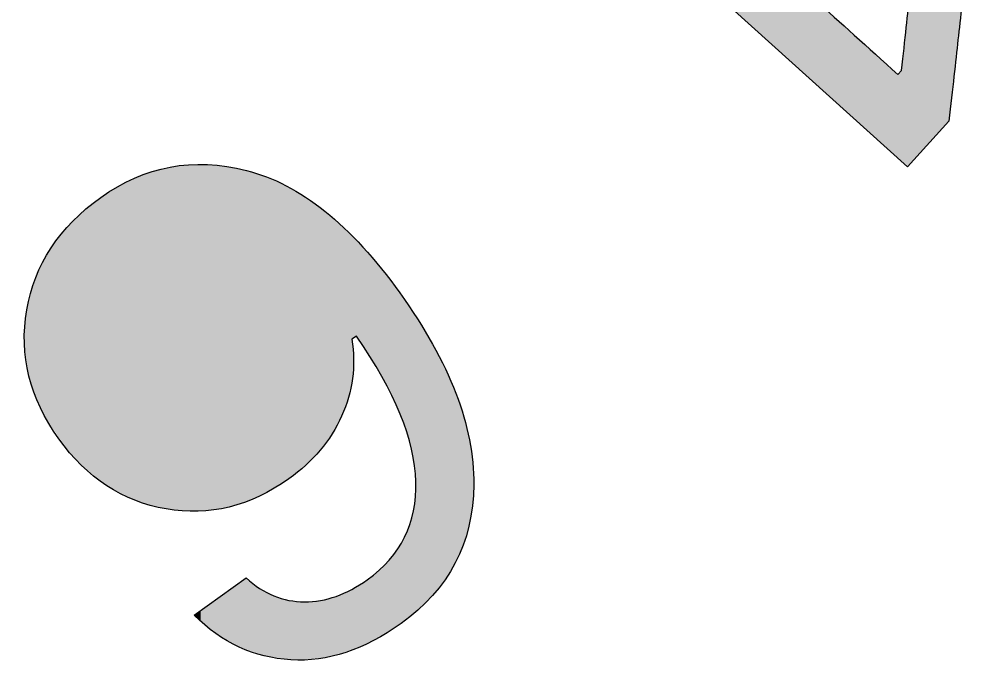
# Model space of a CAD drawing. Extents: x 1 to 47.3, y -47.1 to -0.8.
# Drawn here: x 34.9 to 41.24, y -43.17 to -38.87 of the extents above; entities that cross this region are included whole.
import ezdxf

# ---------------------------------------------------------------- set-up
doc = ezdxf.new("R2010")
doc.units = 0
doc.layers.add('LAYER_1', color=7, linetype='CONTINUOUS')

# ---------------------------------------------------------------- blocks, each defined once
blk = doc.blocks.new('*U13')
at = {"layer": 'LAYER_1', "color": 7}
for points in [[(35.8537, -42.1345), (35.8334, -39.8755), (35.8537, -39.8691)], [(35.9548, -42.1514), (35.8537, -39.8691), (35.9548, -39.8512)], [(35.8537, -42.1345), (35.8537, -39.8691), (35.9548, -42.1514)], [(35.9911, -42.1534), (35.9548, -39.8512), (35.9911, -39.8448)], [(35.9548, -42.1514), (35.9548, -39.8512), (35.9911, -42.1534)], [(36.0751, -42.1579), (35.9911, -39.8448), (36.0751, -39.8409)], [(35.9911, -42.1534), (35.9911, -39.8448), (36.0751, -42.1579)], [(36.0792, -42.1577), (36.0751, -39.8409), (36.0792, -39.8408)], [(36.0751, -42.1579), (36.0751, -39.8409), (36.0792, -42.1577)], [(36.0797, -42.1576), (36.0792, -39.8408), (36.0797, -39.8407)], [(36.0792, -42.1577), (36.0792, -39.8408), (36.0797, -42.1576)], [(36.1124, -42.1556), (36.0797, -39.8407), (36.1124, -39.8392)], [(36.0797, -42.1576), (36.0797, -39.8407), (36.1124, -42.1556)], [(36.1194, -42.1551), (36.1124, -39.8392), (36.1194, -39.8389)], [(36.1124, -42.1556), (36.1124, -39.8392), (36.1194, -42.1551)], [(36.1323, -42.1543), (36.1194, -39.8389), (36.1323, -39.8383)], [(36.1194, -42.1551), (36.1194, -39.8389), (36.1323, -42.1543)], [(36.1323, -42.1543), (36.1323, -39.8383), (36.1701, -42.152)], [(36.1701, -42.152), (36.1323, -39.8383), (36.1701, -39.8413)], [(36.1701, -42.152), (36.1701, -39.8413), (36.1934, -42.1505)], [(36.1934, -42.1505), (36.1701, -39.8413), (36.1934, -39.8432)], [(36.1934, -42.1505), (36.1934, -39.8432), (36.2015, -42.149)], [(36.2015, -42.149), (36.1934, -39.8432), (36.2015, -39.8438)], [(36.2015, -42.149), (36.2015, -39.8438), (36.2771, -42.1351)], [(36.2771, -42.1351), (36.2015, -39.8438), (36.2771, -39.8498)], [(36.2771, -42.1351), (36.2771, -39.8498), (36.3099, -42.1291)], [(36.3099, -42.1291), (36.2771, -39.8498), (36.3099, -39.8562)], [(36.3099, -42.1291), (36.3099, -39.8562), (36.3125, -42.1283)], [(36.3125, -42.1283), (36.3099, -39.8562), (36.3125, -39.8567)], [(36.3125, -42.1283), (36.3125, -39.8567), (36.374, -42.1094)], [(36.374, -42.1094), (36.3125, -39.8567), (36.374, -39.8689)], [(36.374, -42.1094), (36.374, -39.8689), (36.3762, -42.1087)], [(36.3762, -42.1087), (36.374, -39.8689), (36.3762, -39.8693)], [(36.3762, -42.1087), (36.3762, -39.8693), (36.4137, -42.0971)], [(36.4137, -42.0971), (36.3762, -39.8693), (36.4137, -39.8767)], [(35.7168, -42.0978), (35.6061, -39.964), (35.7168, -39.9129)], [(35.72, -42.0988), (35.7168, -39.9129), (35.72, -39.9113)], [(35.7168, -42.0978), (35.7168, -39.9129), (35.72, -42.0988)], [(35.8334, -42.1311), (35.72, -39.9113), (35.8334, -39.8755)], [(35.72, -42.0988), (35.72, -39.9113), (35.8334, -42.1311)], [(35.8334, -42.1311), (35.8334, -39.8755), (35.8537, -42.1345)], [(36.4137, -42.0971), (36.4137, -39.8767), (36.4217, -42.0947)], [(36.4217, -42.0947), (36.4137, -39.8767), (36.4217, -39.8783)], [(36.4217, -42.0947), (36.4217, -39.8783), (36.4244, -42.0938)], [(36.4244, -42.0938), (36.4217, -39.8783), (36.4244, -39.8788)], [(36.4244, -42.0938), (36.4244, -39.8788), (36.4257, -42.0933)], [(36.4257, -42.0933), (36.4244, -39.8788), (36.4257, -39.879)], [(36.4257, -42.0933), (36.4257, -39.879), (36.4264, -42.093)], [(36.4264, -42.093), (36.4257, -39.879), (36.4264, -39.8793)], [(36.4264, -42.093), (36.4264, -39.8793), (36.4389, -42.0875)], [(36.4389, -42.0875), (36.4264, -39.8793), (36.4389, -39.8834)], [(36.4389, -42.0875), (36.4389, -39.8834), (36.49, -42.0652)], [(36.49, -42.0652), (36.4389, -39.8834), (36.49, -39.9001)], [(36.49, -42.0652), (36.49, -39.9001), (36.5371, -42.0446)], [(36.5371, -42.0446), (36.49, -39.9001), (36.5371, -39.9156)], [(36.5371, -42.0446), (36.5371, -39.9156), (36.5651, -42.0286)], [(36.5651, -42.0286), (36.5371, -39.9156), (36.5651, -39.9248)], [(36.5651, -42.0286), (36.5651, -39.9248), (36.5752, -42.0228)], [(36.5752, -42.0228), (36.5651, -39.9248), (36.5752, -39.9281)], [(36.5752, -42.0228), (36.5752, -39.9281), (36.5964, -42.0107)], [(36.5964, -42.0107), (36.5752, -39.9281), (36.5964, -39.9382)], [(35.5901, -42.0431), (35.5015, -40.0261), (35.5901, -39.9714)], [(35.6061, -42.0521), (35.5901, -39.9714), (35.6061, -39.964)], [(35.5901, -42.0431), (35.5901, -39.9714), (35.6061, -42.0521)], [(35.6061, -42.0521), (35.6061, -39.964), (35.7168, -42.0978)], [(36.5964, -42.0107), (36.5964, -39.9382), (36.6478, -41.9814)], [(36.6478, -41.9814), (36.5964, -39.9382), (36.6478, -39.9628)], [(36.6478, -41.9814), (36.6478, -39.9628), (36.7025, -41.9446)], [(36.7025, -41.9446), (36.6478, -39.9628), (36.7025, -39.9889)], [(36.7025, -41.9446), (36.7025, -39.9889), (36.7085, -41.9402)], [(36.7085, -41.9402), (36.7025, -39.9889), (36.7085, -39.9918)], [(36.7085, -41.9402), (36.7085, -39.9918), (36.723, -41.9295)], [(36.723, -41.9295), (36.7085, -39.9918), (36.723, -39.9988)], [(36.723, -41.9295), (36.723, -39.9988), (36.7382, -41.9183)], [(36.7382, -41.9183), (36.723, -39.9988), (36.7382, -40.0084)], [(35.4638, -41.9666), (35.403, -40.0964), (35.4638, -40.0495)], [(35.5015, -41.9937), (35.4638, -40.0495), (35.5015, -40.0261)], [(35.4638, -41.9666), (35.4638, -40.0495), (35.5015, -41.9937)], [(35.5015, -41.9937), (35.5015, -40.0261), (35.5901, -42.0431)], [(36.7382, -41.9183), (36.7382, -40.0084), (36.7676, -41.8926)], [(36.7676, -41.8926), (36.7382, -40.0084), (36.7676, -40.0269)], [(36.7676, -41.8926), (36.7676, -40.0269), (36.8262, -41.8413)], [(36.8262, -41.8413), (36.7676, -40.0269), (36.8262, -40.064)], [(36.8262, -41.8413), (36.8262, -40.064), (36.8593, -41.8124)], [(36.8593, -41.8124), (36.8262, -40.064), (36.8593, -40.0849)], [(35.403, -41.9228), (35.3512, -40.1363), (35.403, -40.0964)], [(35.403, -41.9228), (35.403, -40.0964), (35.4638, -41.9666)], [(36.8593, -41.8124), (36.8593, -40.0849), (36.869, -41.801)], [(36.869, -41.801), (36.8593, -40.0849), (36.869, -40.0911)], [(36.869, -41.801), (36.869, -40.0911), (36.9456, -41.7115)], [(36.9456, -41.7115), (36.869, -40.0911), (36.9456, -40.1515)], [(35.3105, -41.8393), (35.2527, -40.2288), (35.3105, -40.1746)], [(35.3512, -41.8761), (35.3105, -40.1746), (35.3512, -40.1363)], [(35.3105, -41.8393), (35.3105, -40.1746), (35.3512, -41.8761)], [(35.3512, -41.8761), (35.3512, -40.1363), (35.403, -41.9228)], [(36.9456, -41.7115), (36.9456, -40.1515), (36.9596, -41.6952)], [(36.9596, -41.6952), (36.9456, -40.1515), (36.9596, -40.1626)], [(36.9596, -41.6952), (36.9596, -40.1626), (36.9747, -41.6707)], [(36.9747, -41.6707), (36.9596, -40.1626), (36.9747, -40.1745)], [(36.9747, -41.6707), (36.9747, -40.1745), (37.0133, -41.6082)], [(37.0133, -41.6082), (36.9747, -40.1745), (37.0133, -40.205)], [(35.2527, -41.7752), (35.2239, -40.2621), (35.2527, -40.2288)], [(35.2527, -41.7752), (35.2527, -40.2288), (35.3105, -41.8393)], [(37.0133, -41.6082), (37.0133, -40.205), (37.0391, -41.5665)], [(37.0391, -41.5665), (37.0133, -40.205), (37.0391, -40.2296)], [(37.0391, -41.5665), (37.0391, -40.2296), (37.0638, -41.5076)], [(37.0638, -41.5076), (37.0391, -40.2296), (37.0638, -40.2531)], [(37.0638, -41.5076), (37.0638, -40.2531), (37.0972, -41.4281)], [(37.0972, -41.4281), (37.0638, -40.2531), (37.0972, -40.2849)], [(35.2239, -41.7433), (35.1675, -40.3275), (35.2239, -40.2621)], [(35.2239, -41.7433), (35.2239, -40.2621), (35.2527, -41.7752)], [(37.0972, -41.4281), (37.0972, -40.2849), (37.1299, -41.2917)], [(37.1299, -41.2917), (37.0972, -40.2849), (37.1299, -40.3161)], [(37.1299, -41.0073), (37.1299, -40.3161), (37.1302, -41.0071)], [(37.1302, -41.0071), (37.1299, -40.3161), (37.1302, -40.3163)], [(37.1302, -41.0071), (37.1302, -40.3163), (37.1314, -41.0062)], [(37.1314, -41.0062), (37.1302, -40.3163), (37.1314, -40.3174)], [(37.1314, -41.0062), (37.1314, -40.3174), (37.1329, -41.0051)], [(37.1329, -41.0051), (37.1314, -40.3174), (37.1329, -40.3189)], [(35.1675, -41.659), (35.0958, -40.4323), (35.1675, -40.3275)], [(35.1675, -41.659), (35.1675, -40.3275), (35.2239, -41.7433)], [(37.1329, -41.0051), (37.1329, -40.3189), (37.1368, -41.0023)], [(37.1368, -41.0023), (37.1329, -40.3189), (37.1368, -40.3226)], [(37.1368, -41.0023), (37.1368, -40.3226), (37.1372, -41.002)], [(37.1372, -41.002), (37.1368, -40.3226), (37.1372, -40.323)], [(37.1372, -41.002), (37.1372, -40.323), (37.1413, -40.999)], [(37.1413, -40.999), (37.1372, -40.323), (37.1413, -40.3268)], [(37.1413, -40.999), (37.1413, -40.3268), (37.1557, -40.9886)], [(37.1557, -40.9886), (37.1413, -40.3268), (37.1557, -40.3406)], [(37.1557, -40.9886), (37.1557, -40.3406), (37.1585, -40.9865)], [(37.1585, -40.9865), (37.1557, -40.3406), (37.1585, -40.3437)], [(37.1585, -40.9865), (37.1585, -40.3437), (37.1596, -40.9858)], [(37.1596, -40.9858), (37.1585, -40.3437), (37.1596, -40.3449)], [(37.1596, -40.9858), (37.1596, -40.3449), (37.1598, -40.9856)], [(37.1598, -40.9856), (37.1596, -40.3449), (37.1598, -40.3451)], [(37.1598, -40.9856), (37.1598, -40.3451), (37.1598, -40.9856)], [(37.1598, -40.9856), (37.1598, -40.3451), (37.1598, -40.3452)], [(37.1598, -40.9856), (37.1598, -40.3452), (37.1718, -41.003)], [(37.1718, -41.003), (37.1598, -40.3452), (37.1718, -40.3586)], [(37.1718, -41.003), (37.1718, -40.3586), (37.1809, -41.017)], [(37.1809, -41.017), (37.1718, -40.3586), (37.1809, -40.3687)], [(37.1809, -41.017), (37.1809, -40.3687), (37.182, -41.0187)], [(37.182, -41.0187), (37.1809, -40.3687), (37.182, -40.37)], [(37.182, -41.0187), (37.182, -40.37), (37.243, -41.1127)], [(37.243, -41.1127), (37.182, -40.37), (37.243, -40.4381)], [(35.0958, -41.5518), (35.0731, -40.4754), (35.0958, -40.4323)], [(35.0958, -41.5518), (35.0958, -40.4323), (35.1675, -41.659)], [(37.243, -41.1127), (37.243, -40.4381), (37.2715, -41.1565)], [(37.2715, -41.1565), (37.243, -40.4381), (37.2715, -40.47)], [(35.0731, -41.5179), (35.0374, -40.5432), (35.0731, -40.4754)], [(35.0731, -41.5179), (35.0731, -40.4754), (35.0958, -41.5518)], [(37.2715, -41.1565), (37.2715, -40.47), (37.2964, -41.2)], [(37.2964, -41.2), (37.2715, -40.47), (37.2964, -40.4978)], [(37.2964, -41.2), (37.2964, -40.4978), (37.3294, -41.2576)], [(37.3294, -41.2576), (37.2964, -40.4978), (37.3294, -40.5404)], [(35.0374, -41.4418), (35.0178, -40.5942), (35.0374, -40.5432)], [(35.0374, -41.4418), (35.0374, -40.5432), (35.0731, -41.5179)], [(37.3294, -41.2576), (37.3294, -40.5404), (37.3563, -41.3044)], [(37.3563, -41.3044), (37.3294, -40.5404), (37.3563, -40.575)], [(35.0178, -41.4), (34.9925, -40.6602), (35.0178, -40.5942)], [(35.0178, -41.4), (35.0178, -40.5942), (35.0374, -41.4418)], [(37.3563, -41.3044), (37.3563, -40.575), (37.3896, -41.3721)], [(37.3896, -41.3721), (37.3563, -40.575), (37.3896, -40.6179)], [(37.3896, -41.3721), (37.3896, -40.6179), (37.4021, -41.3975)], [(37.4021, -41.3975), (37.3896, -40.6179), (37.4021, -40.634)], [(37.4021, -41.3975), (37.4021, -40.634), (37.4263, -41.4466)], [(37.4263, -41.4466), (37.4021, -40.634), (37.4263, -40.6651)], [(34.9925, -41.3253), (34.9772, -40.7199), (34.9925, -40.6602)], [(34.9925, -41.3253), (34.9925, -40.6602), (35.0178, -41.4)], [(37.4263, -41.4466), (37.4263, -40.6651), (37.4353, -41.4689)], [(37.4353, -41.4689), (37.4263, -40.6651), (37.4353, -40.6767)], [(37.4353, -41.4689), (37.4353, -40.6767), (37.4415, -41.4844)], [(37.4415, -41.4844), (37.4353, -40.6767), (37.4415, -40.6859)], [(37.4415, -41.4844), (37.4415, -40.6859), (37.4609, -41.5323)], [(37.4609, -41.5323), (37.4415, -40.6859), (37.4609, -40.7143)], [(34.9772, -41.2803), (34.9609, -40.7834), (34.9772, -40.7199)], [(34.9772, -41.2803), (34.9772, -40.7199), (34.9925, -41.3253)], [(37.4609, -41.5323), (37.4609, -40.7143), (37.4814, -41.5831)], [(37.4814, -41.5831), (37.4609, -40.7143), (37.4814, -40.7443)], [(37.4814, -41.5831), (37.4814, -40.7443), (37.5029, -41.6526)], [(37.5029, -41.6526), (37.4814, -40.7443), (37.5029, -40.7756)], [(34.9609, -41.2041), (34.9512, -40.8524), (34.9609, -40.7834)], [(34.9609, -41.2041), (34.9609, -40.7834), (34.9772, -41.2803)], [(37.5029, -41.6526), (37.5029, -40.7756), (37.5059, -41.6625)], [(37.5059, -41.6625), (37.5029, -40.7756), (37.5059, -40.7801)], [(37.5059, -41.6625), (37.5059, -40.7801), (37.5218, -41.714)], [(37.5218, -41.714), (37.5059, -40.7801), (37.5218, -40.8033)], [(37.5218, -41.714), (37.5218, -40.8033), (37.5371, -41.7891)], [(37.5371, -41.7891), (37.5218, -40.8033), (37.5371, -40.8258)], [(34.9512, -41.1587), (34.943, -40.9102), (34.9512, -40.8524)], [(34.9512, -41.1587), (34.9512, -40.8524), (34.9609, -41.2041)], [(37.5371, -41.7891), (37.5371, -40.8258), (37.5473, -41.8391)], [(37.5473, -41.8391), (37.5371, -40.8258), (37.5473, -40.8407)], [(37.5473, -41.8391), (37.5473, -40.8407), (37.5545, -41.9189)], [(37.5545, -41.9189), (37.5473, -40.8407), (37.5545, -40.8512)], [(37.5545, -41.9189), (37.5545, -40.8512), (37.5581, -41.9585)], [(37.5581, -41.9585), (37.5545, -40.8512), (37.5581, -40.8564)], [(37.5581, -42.8261), (37.5581, -40.8564), (37.5678, -42.8176)], [(37.5678, -42.8176), (37.5581, -40.8564), (37.5678, -40.8706)], [(37.5678, -42.8176), (37.5678, -40.8706), (37.6224, -42.7698)], [(37.6224, -42.7698), (37.5678, -40.8706), (37.6224, -40.9625)], [(34.943, -41.0706), (34.9398, -41.0354), (34.943, -40.9102)], [(34.943, -41.0706), (34.943, -40.9102), (34.9512, -41.1587)], [(37.1299, -41.2917), (37.1299, -41.0073), (37.1302, -41.2907)], [(37.1302, -41.2907), (37.1299, -41.0073), (37.1302, -41.0094)], [(37.1302, -41.2907), (37.1302, -41.0094), (37.1314, -41.2859)], [(37.1314, -41.2859), (37.1302, -41.0094), (37.1314, -41.0175)], [(37.6224, -42.7698), (37.6224, -40.9625), (37.6807, -42.7037)], [(37.6807, -42.7037), (37.6224, -40.9625), (37.6807, -41.0605)], [(37.1314, -41.2859), (37.1314, -41.0175), (37.1329, -41.2632)], [(37.1329, -41.2632), (37.1314, -41.0175), (37.1329, -41.0282)], [(37.1329, -41.2632), (37.1329, -41.0282), (37.1368, -41.2057)], [(37.1368, -41.2057), (37.1329, -41.0282), (37.1368, -41.0623)], [(37.1368, -41.2057), (37.1368, -41.0623), (37.1372, -41.2)], [(37.1372, -41.2), (37.1368, -41.0623), (37.1372, -41.0657)], [(37.1372, -41.2), (37.1372, -41.0657), (37.1413, -41.14)], [(37.6807, -42.7037), (37.6807, -41.0605), (37.7231, -42.6556)], [(37.7231, -42.6556), (37.6807, -41.0605), (37.7231, -41.1452)], [(37.7231, -42.6556), (37.7231, -41.1452), (37.7736, -42.5794)], [(37.7736, -42.5794), (37.7231, -41.1452), (37.7736, -41.246)], [(37.7736, -42.5794), (37.7736, -41.246), (37.805, -42.5319)], [(37.805, -42.5319), (37.7736, -41.246), (37.805, -41.324)], [(37.805, -42.5319), (37.805, -41.324), (37.8465, -42.4445)], [(37.8465, -42.4445), (37.805, -41.324), (37.8465, -41.4269)], [(37.8465, -42.4445), (37.8465, -41.4269), (37.8681, -42.3988)], [(37.8681, -42.3988), (37.8465, -41.4269), (37.8681, -41.4992)], [(37.8681, -42.3988), (37.8681, -41.4992), (37.8993, -42.2985)], [(37.8993, -42.2985), (37.8681, -41.4992), (37.8993, -41.6033)], [(37.8993, -42.2985), (37.8993, -41.6033), (37.9125, -42.2562)], [(37.9125, -42.2562), (37.8993, -41.6033), (37.9125, -41.6723)], [(37.9125, -42.2562), (37.9125, -41.6723), (37.9321, -42.1394)], [(37.9321, -42.1394), (37.9125, -41.6723), (37.9321, -41.7752)], [(37.9321, -42.1394), (37.9321, -41.7752), (37.9381, -42.104)], [(37.9381, -42.104), (37.9321, -41.7752), (37.9381, -41.8532)], [(37.9381, -42.104), (37.9381, -41.8532), (37.9449, -41.9426)], [(37.5581, -42.8261), (37.5545, -42.0718), (37.5581, -41.9585)], [(37.5545, -42.8292), (37.5473, -42.1157), (37.5545, -42.0718)], [(37.5545, -42.8292), (37.5545, -42.0718), (37.5581, -42.8261)], [(37.5473, -42.8355), (37.5371, -42.1782), (37.5473, -42.1157)], [(37.5473, -42.8355), (37.5473, -42.1157), (37.5545, -42.8292)], [(37.5371, -42.8445), (37.5218, -42.2272), (37.5371, -42.1782)], [(37.5371, -42.8445), (37.5371, -42.1782), (37.5473, -42.8355)], [(37.5059, -42.8718), (37.5029, -42.2841), (37.5059, -42.2778)], [(37.5218, -42.8579), (37.5059, -42.2778), (37.5218, -42.2272)], [(37.5059, -42.8718), (37.5059, -42.2778), (37.5218, -42.8579)], [(37.5218, -42.8579), (37.5218, -42.2272), (37.5371, -42.8445)], [(37.4814, -42.8902), (37.4609, -42.3705), (37.4814, -42.3283)], [(37.5029, -42.8745), (37.4814, -42.3283), (37.5029, -42.2841)], [(37.4814, -42.8902), (37.4814, -42.3283), (37.5029, -42.8745)], [(37.5029, -42.8745), (37.5029, -42.2841), (37.5059, -42.8718)], [(37.4353, -42.9238), (37.4263, -42.4211), (37.4353, -42.408)], [(37.4415, -42.9196), (37.4353, -42.408), (37.4415, -42.3988)], [(37.4353, -42.9238), (37.4353, -42.408), (37.4415, -42.9196)], [(37.4609, -42.9053), (37.4415, -42.3988), (37.4609, -42.3705)], [(37.4415, -42.9196), (37.4415, -42.3988), (37.4609, -42.9053)], [(37.4609, -42.9053), (37.4609, -42.3705), (37.4814, -42.8902)], [(37.3896, -42.9545), (37.3563, -42.5063), (37.3896, -42.47)], [(37.4021, -42.9461), (37.3896, -42.47), (37.4021, -42.4564)], [(37.3896, -42.9545), (37.3896, -42.47), (37.4021, -42.9461)], [(37.4263, -42.9298), (37.4021, -42.4564), (37.4263, -42.4211)], [(37.4021, -42.9461), (37.4021, -42.4564), (37.4263, -42.9298)], [(37.4263, -42.9298), (37.4263, -42.4211), (37.4353, -42.9238)], [(37.3294, -42.9867), (37.2964, -42.5632), (37.3294, -42.5356)], [(37.3563, -42.9724), (37.3294, -42.5356), (37.3563, -42.5063)], [(37.3294, -42.9867), (37.3294, -42.5356), (37.3563, -42.9724)], [(37.3563, -42.9724), (37.3563, -42.5063), (37.3896, -42.9545)], [(37.2715, -43.0179), (37.243, -42.6079), (37.2715, -42.584)], [(37.2964, -43.0045), (37.2715, -42.584), (37.2964, -42.5632)], [(37.2715, -43.0179), (37.2715, -42.584), (37.2964, -43.0045)], [(37.2964, -43.0045), (37.2964, -42.5632), (37.3294, -42.9867)], [(36.374, -43.0639), (36.3125, -42.6816), (36.374, -42.6374)], [(36.3762, -43.0653), (36.374, -42.6374), (36.3762, -42.6358)], [(36.374, -43.0639), (36.374, -42.6374), (36.3762, -43.0653)], [(36.4137, -43.0779), (36.3762, -42.6358), (36.4137, -42.6089)], [(36.3762, -43.0653), (36.3762, -42.6358), (36.4137, -43.0779)], [(36.4217, -43.0806), (36.4137, -42.6089), (36.4217, -42.6031)], [(36.4137, -43.0779), (36.4137, -42.6089), (36.4217, -43.0806)], [(36.4217, -43.0806), (36.4217, -42.6031), (36.4244, -43.0816)], [(36.4244, -43.0816), (36.4217, -42.6031), (36.4244, -42.6051)], [(36.4244, -43.0816), (36.4244, -42.6051), (36.4257, -43.082)], [(36.4257, -43.082), (36.4244, -42.6051), (36.4257, -42.606)], [(36.4257, -43.082), (36.4257, -42.606), (36.4264, -43.0822)], [(36.4264, -43.0822), (36.4257, -42.606), (36.4264, -42.6065)], [(36.4264, -43.0822), (36.4264, -42.6065), (36.4389, -43.0865)], [(36.4389, -43.0865), (36.4264, -42.6065), (36.4389, -42.6174)], [(36.4389, -43.0865), (36.4389, -42.6174), (36.49, -43.1037)], [(36.49, -43.1037), (36.4389, -42.6174), (36.49, -42.6571)], [(36.49, -43.1037), (36.49, -42.6571), (36.5371, -43.1197)], [(36.5371, -43.1197), (36.49, -42.6571), (36.5371, -42.6839)], [(37.1557, -43.0742), (37.1413, -42.6708), (37.1557, -42.6632)], [(37.1585, -43.0733), (37.1557, -42.6632), (37.1585, -42.6618)], [(37.1557, -43.0742), (37.1557, -42.6632), (37.1585, -43.0733)], [(37.1596, -43.073), (37.1585, -42.6618), (37.1596, -42.6612)], [(37.1585, -43.0733), (37.1585, -42.6618), (37.1596, -43.073)], [(37.1598, -43.0729), (37.1596, -42.6612), (37.1598, -42.6611)], [(37.1596, -43.073), (37.1596, -42.6612), (37.1598, -43.0729)], [(37.1718, -43.0691), (37.1598, -42.6611), (37.1718, -42.6548)], [(37.1598, -43.0729), (37.1598, -42.6611), (37.1598, -43.0729)], [(37.1598, -43.0729), (37.1598, -42.6611), (37.1598, -42.6611)], [(37.1598, -43.0729), (37.1598, -42.6611), (37.1718, -43.0691)], [(37.1809, -43.0662), (37.1718, -42.6548), (37.1809, -42.6501)], [(37.1718, -43.0691), (37.1718, -42.6548), (37.1809, -43.0662)], [(37.182, -43.0658), (37.1809, -42.6501), (37.182, -42.6493)], [(37.1809, -43.0662), (37.1809, -42.6501), (37.182, -43.0658)], [(37.243, -43.0331), (37.182, -42.6493), (37.243, -42.6079)], [(37.182, -43.0658), (37.182, -42.6493), (37.243, -43.0331)], [(37.243, -43.0331), (37.243, -42.6079), (37.2715, -43.0179)], [(36.2771, -43.0061), (36.2015, -42.7612), (36.2771, -42.7069)], [(36.3099, -43.0257), (36.2771, -42.7069), (36.3099, -42.6834)], [(36.2771, -43.0061), (36.2771, -42.7069), (36.3099, -43.0257)], [(36.3125, -43.0272), (36.3099, -42.6834), (36.3125, -42.6816)], [(36.3099, -43.0257), (36.3099, -42.6834), (36.3125, -43.0272)], [(36.3125, -43.0272), (36.3125, -42.6816), (36.374, -43.0639)], [(36.5371, -43.1197), (36.5371, -42.6839), (36.5651, -43.1291)], [(36.5651, -43.1291), (36.5371, -42.6839), (36.5651, -42.6998)], [(36.5651, -43.1291), (36.5651, -42.6998), (36.5752, -43.1303)], [(36.5752, -43.1303), (36.5651, -42.6998), (36.5752, -42.7056)], [(36.5752, -43.1303), (36.5752, -42.7056), (36.5964, -43.1327)], [(36.5964, -43.1327), (36.5752, -42.7056), (36.5964, -42.7176)], [(36.5964, -43.1327), (36.5964, -42.7176), (36.6478, -43.1387)], [(36.6478, -43.1387), (36.5964, -42.7176), (36.6478, -42.7338)], [(37.0391, -43.1113), (37.0133, -42.7272), (37.0391, -42.719)], [(37.0638, -43.1035), (37.0391, -42.719), (37.0638, -42.7112)], [(37.0391, -43.1113), (37.0391, -42.719), (37.0638, -43.1035)], [(37.0972, -43.0928), (37.0638, -42.7112), (37.0972, -42.6937)], [(37.0638, -43.1035), (37.0638, -42.7112), (37.0972, -43.0928)], [(37.1299, -43.0824), (37.0972, -42.6937), (37.1299, -42.6767)], [(37.0972, -43.0928), (37.0972, -42.6937), (37.1299, -43.0824)], [(37.1302, -43.0823), (37.1299, -42.6767), (37.1302, -42.6765)], [(37.1299, -43.0824), (37.1299, -42.6767), (37.1302, -43.0823)], [(37.1314, -43.082), (37.1302, -42.6765), (37.1314, -42.6759)], [(37.1302, -43.0823), (37.1302, -42.6765), (37.1314, -43.082)], [(37.1329, -43.0815), (37.1314, -42.6759), (37.1329, -42.6751)], [(37.1314, -43.082), (37.1314, -42.6759), (37.1329, -43.0815)], [(37.1368, -43.0802), (37.1329, -42.6751), (37.1368, -42.6731)], [(37.1329, -43.0815), (37.1329, -42.6751), (37.1368, -43.0802)], [(37.1372, -43.0801), (37.1368, -42.6731), (37.1372, -42.6729)], [(37.1368, -43.0802), (37.1368, -42.6731), (37.1372, -43.0801)], [(37.1413, -43.0788), (37.1372, -42.6729), (37.1413, -42.6708)], [(37.1372, -43.0801), (37.1372, -42.6729), (37.1413, -43.0788)], [(37.1413, -43.0788), (37.1413, -42.6708), (37.1557, -43.0742)], [(36.1701, -42.9352), (36.1323, -42.8109), (36.1701, -42.7838)], [(36.1934, -42.9544), (36.1701, -42.7838), (36.1934, -42.767)], [(36.1701, -42.9352), (36.1701, -42.7838), (36.1934, -42.9544)], [(36.2015, -42.961), (36.1934, -42.767), (36.2015, -42.7612)], [(36.1934, -42.9544), (36.1934, -42.767), (36.2015, -42.961)], [(36.2015, -42.961), (36.2015, -42.7612), (36.2771, -43.0061)], [(36.6478, -43.1387), (36.6478, -42.7338), (36.7025, -43.145)], [(36.7025, -43.145), (36.6478, -42.7338), (36.7025, -42.751)], [(36.7025, -43.145), (36.7025, -42.751), (36.7085, -43.1456)], [(36.7085, -43.1456), (36.7025, -42.751), (36.7085, -42.7529)], [(36.7085, -43.1456), (36.7085, -42.7529), (36.723, -43.1473)], [(36.723, -43.1473), (36.7085, -42.7529), (36.723, -42.7541)], [(36.723, -43.1473), (36.723, -42.7541), (36.7382, -43.1491)], [(36.7382, -43.1491), (36.723, -42.7541), (36.7382, -42.7554)], [(36.7382, -43.1491), (36.7382, -42.7554), (36.7676, -43.1524)], [(36.7676, -43.1524), (36.7382, -42.7554), (36.7676, -42.7579)], [(36.7676, -43.1524), (36.7676, -42.7579), (36.8262, -43.1466)], [(36.8262, -43.1466), (36.7676, -42.7579), (36.8262, -42.7628)], [(36.8593, -43.1433), (36.8262, -42.7628), (36.8593, -42.7589)], [(36.8262, -43.1466), (36.8262, -42.7628), (36.8593, -43.1433)], [(36.869, -43.1424), (36.8593, -42.7589), (36.869, -42.7578)], [(36.8593, -43.1433), (36.8593, -42.7589), (36.869, -43.1424)], [(36.9456, -43.1347), (36.869, -42.7578), (36.9456, -42.7487)], [(36.869, -43.1424), (36.869, -42.7578), (36.9456, -43.1347)], [(36.9596, -43.1333), (36.9456, -42.7487), (36.9596, -42.7443)], [(36.9456, -43.1347), (36.9456, -42.7487), (36.9596, -43.1333)], [(36.9747, -43.1318), (36.9596, -42.7443), (36.9747, -42.7395)], [(36.9596, -43.1333), (36.9596, -42.7443), (36.9747, -43.1318)], [(37.0133, -43.1196), (36.9747, -42.7395), (37.0133, -42.7272)], [(36.9747, -43.1318), (36.9747, -42.7395), (37.0133, -43.1196)], [(37.0133, -43.1196), (37.0133, -42.7272), (37.0391, -43.1113)], [(36.0797, -42.8561), (36.0792, -42.849), (36.0797, -42.8487)], [(36.1124, -42.8871), (36.0797, -42.8487), (36.1124, -42.8252)], [(36.0797, -42.8561), (36.0797, -42.8487), (36.1124, -42.8871)], [(36.1194, -42.8936), (36.1124, -42.8252), (36.1194, -42.8202)], [(36.1124, -42.8871), (36.1124, -42.8252), (36.1194, -42.8936)], [(36.1323, -42.9042), (36.1194, -42.8202), (36.1323, -42.8109)], [(36.1194, -42.8936), (36.1194, -42.8202), (36.1323, -42.9042)], [(36.1323, -42.9042), (36.1323, -42.8109), (36.1701, -42.9352)]]:
    blk.add_solid(points, dxfattribs=at)
blk = doc.blocks.new('*U14')
at = {"layer": 'LAYER_1', "color": 7}
for points in [[(38.6447, -37.8684), (38.6238, -37.3452), (38.6447, -37.3221)], [(38.6564, -37.879), (38.6447, -37.3221), (38.6564, -37.3189)], [(38.6447, -37.8684), (38.6447, -37.3221), (38.6564, -37.879)], [(38.6564, -37.879), (38.6564, -37.3189), (38.6564, -37.879)], [(38.6564, -37.879), (38.6564, -37.3189), (38.6564, -37.3189)], [(38.6564, -37.879), (38.6564, -37.3189), (38.7182, -37.9348)], [(38.7182, -37.9348), (38.6564, -37.3189), (38.7182, -37.3747)], [(38.5925, -37.8212), (38.5427, -37.4349), (38.5925, -37.3799)], [(38.6238, -37.8496), (38.5925, -37.3799), (38.6238, -37.3452)], [(38.5925, -37.8212), (38.5925, -37.3799), (38.6238, -37.8496)], [(38.6238, -37.8496), (38.6238, -37.3452), (38.6447, -37.8684)], [(38.7182, -37.9348), (38.7182, -37.3747), (38.7921, -38.0016)], [(38.7921, -38.0016), (38.7182, -37.3747), (38.7921, -37.4416)], [(38.5427, -37.7763), (38.5122, -37.4687), (38.5427, -37.4349)], [(38.5427, -37.7763), (38.5427, -37.4349), (38.5925, -37.8212)], [(38.7921, -38.0016), (38.7921, -37.4416), (38.8377, -38.0428)], [(38.8377, -38.0428), (38.7921, -37.4416), (38.8377, -37.4828)], [(38.5122, -37.7487), (38.4551, -37.5319), (38.5122, -37.4687)], [(38.5122, -37.7487), (38.5122, -37.4687), (38.5427, -37.7763)], [(38.8377, -38.0428), (38.8377, -37.4828), (38.9461, -38.1407)], [(38.9461, -38.1407), (38.8377, -37.4828), (38.9461, -37.5807)], [(38.4006, -37.6479), (38.3973, -37.5958), (38.4006, -37.5922)], [(38.432, -37.6763), (38.4006, -37.5922), (38.432, -37.5575)], [(38.4006, -37.6479), (38.4006, -37.5922), (38.432, -37.6763)], [(38.4551, -37.6971), (38.432, -37.5575), (38.4551, -37.5319)], [(38.432, -37.6763), (38.432, -37.5575), (38.4551, -37.6971)], [(38.4551, -37.6971), (38.4551, -37.5319), (38.5122, -37.7487)], [(38.9461, -38.1407), (38.9461, -37.5807), (39.0605, -38.2441)], [(39.0605, -38.2441), (38.9461, -37.5807), (39.0605, -37.6841)], [(38.3797, -37.6291), (38.3733, -37.6233), (38.3797, -37.6152)], [(38.3808, -37.6301), (38.3797, -37.6152), (38.3808, -37.614)], [(38.3797, -37.6291), (38.3797, -37.6152), (38.3808, -37.6301)], [(38.3973, -37.645), (38.3808, -37.614), (38.3973, -37.5958)], [(38.3808, -37.6301), (38.3808, -37.614), (38.3973, -37.645)], [(38.3973, -37.645), (38.3973, -37.5958), (38.4006, -37.6479)], [(39.0605, -38.2441), (39.0605, -37.6841), (39.1144, -38.2928)], [(39.1144, -38.2928), (39.0605, -37.6841), (39.1144, -37.7327)], [(39.1144, -38.2928), (39.1144, -37.7327), (39.2631, -38.4271)], [(39.2631, -38.4271), (39.1144, -37.7327), (39.2631, -37.8671)], [(39.2631, -38.4271), (39.2631, -37.8671), (39.2932, -38.4543)], [(39.2932, -38.4543), (39.2631, -37.8671), (39.2932, -37.8942)], [(39.2932, -38.4543), (39.2932, -37.8942), (39.4678, -38.612)], [(39.4678, -38.612), (39.2932, -37.8942), (39.4678, -38.0518)], [(39.4678, -38.612), (39.4678, -38.0518), (39.6665, -38.7916)], [(39.6665, -38.7916), (39.4678, -38.0518), (39.6665, -38.2313)], [(40.9115, -39.7813), (40.9049, -38.2841), (40.9115, -38.2234)], [(40.9143, -39.7782), (40.9115, -38.2234), (40.9143, -38.1988)], [(40.9115, -39.7813), (40.9115, -38.2234), (40.9143, -39.7782)], [(40.915, -39.7774), (40.9143, -38.1988), (40.915, -38.1922)], [(40.9143, -39.7782), (40.9143, -38.1988), (40.915, -39.7774)], [(40.9167, -39.7755), (40.915, -38.1922), (40.9167, -38.1764)], [(40.915, -39.7774), (40.915, -38.1922), (40.9167, -39.7755)], [(40.9176, -39.7745), (40.9167, -38.1764), (40.9176, -38.1705)], [(40.9167, -39.7755), (40.9167, -38.1764), (40.9176, -39.7745)], [(40.9176, -39.7745), (40.9176, -38.1705), (40.9298, -39.7611)], [(40.9298, -39.7611), (40.9176, -38.1705), (40.9298, -38.1814)], [(40.9298, -39.7611), (40.9298, -38.1814), (40.9573, -39.7306)], [(40.9573, -39.7306), (40.9298, -38.1814), (40.9573, -38.2063)], [(40.9573, -39.7306), (40.9573, -38.2063), (40.9958, -39.688)], [(40.9958, -39.688), (40.9573, -38.2063), (40.9958, -38.2411)], [(39.6665, -38.7916), (39.6665, -38.2313), (39.6822, -38.8058)], [(39.6822, -38.8058), (39.6665, -38.2313), (39.6822, -38.2455)], [(39.6822, -38.8058), (39.6822, -38.2455), (39.8992, -39.0018)], [(39.8992, -39.0018), (39.6822, -38.2455), (39.8992, -38.4416)], [(40.9049, -39.7886), (40.8809, -38.5049), (40.9049, -38.2841)], [(40.9049, -39.7886), (40.9049, -38.2841), (40.9115, -39.7813)], [(40.9958, -39.688), (40.9958, -38.2411), (41.0423, -39.6365)], [(41.0423, -39.6365), (40.9958, -38.2411), (41.0423, -38.2831)], [(41.0423, -39.6365), (41.0423, -38.2831), (41.0731, -39.6024)], [(41.0731, -39.6024), (41.0423, -38.2831), (41.0731, -38.3108)], [(41.0731, -39.6024), (41.0731, -38.3108), (41.1014, -39.5711)], [(41.1014, -39.5711), (41.0731, -38.3108), (41.1014, -38.3364)], [(41.1014, -39.5711), (41.1014, -38.3364), (41.1182, -39.5525)], [(41.1182, -39.5525), (41.1014, -38.3364), (41.1182, -38.3516)], [(41.1182, -39.5525), (41.1182, -38.3516), (41.1212, -39.5491)], [(41.1212, -39.5491), (41.1182, -38.3516), (41.1212, -38.3543)], [(41.1212, -39.5491), (41.1212, -38.3543), (41.1243, -39.5236)], [(41.1243, -39.5236), (41.1212, -38.3543), (41.1243, -38.357)], [(41.1243, -39.5236), (41.1243, -38.357), (41.1317, -39.4592)], [(41.1317, -39.4592), (41.1243, -38.357), (41.1317, -38.3637)], [(41.1317, -39.4592), (41.1317, -38.3637), (41.14, -39.3861)], [(41.14, -39.3861), (41.1317, -38.3637), (41.14, -38.3712)], [(41.14, -39.3861), (41.14, -38.3712), (41.1455, -39.3373)], [(41.1455, -39.3373), (41.14, -38.3712), (41.1455, -38.3762)], [(41.1455, -39.3373), (41.1455, -38.3762), (41.1697, -39.1211)], [(41.1697, -39.1211), (41.1455, -38.3762), (41.1697, -38.398)], [(41.1697, -39.1211), (41.1697, -38.398), (41.1832, -38.9974)], [(41.1832, -38.9974), (41.1697, -38.398), (41.1832, -38.4102)], [(41.1832, -38.9974), (41.1832, -38.4102), (41.1899, -38.9365)], [(41.1899, -38.9365), (41.1832, -38.4102), (41.1899, -38.4163)], [(39.8992, -39.0018), (39.8992, -38.4416), (40.0351, -39.1245)], [(40.0351, -39.1245), (39.8992, -38.4416), (40.0351, -38.5645)], [(41.1899, -38.9365), (41.1899, -38.4163), (41.213, -38.729)], [(41.213, -38.729), (41.1899, -38.4163), (41.213, -38.4371)], [(41.213, -38.729), (41.213, -38.4371), (41.2174, -38.69)], [(41.2174, -38.69), (41.213, -38.4371), (41.2174, -38.4411)], [(41.2174, -38.69), (41.2174, -38.4411), (41.2384, -38.5047)], [(41.2384, -38.5047), (41.2174, -38.4411), (41.2384, -38.46)], [(41.2384, -38.5047), (41.2384, -38.46), (41.2406, -38.4845)], [(41.2406, -38.4845), (41.2384, -38.46), (41.2406, -38.4621)], [(41.2406, -38.4845), (41.2406, -38.4621), (41.2425, -38.468)], [(41.2425, -38.468), (41.2406, -38.4621), (41.2425, -38.4638)], [(41.2425, -38.468), (41.2425, -38.4638), (41.2426, -38.4638)], [(40.8806, -39.8155), (40.8612, -38.6901), (40.8806, -38.5084)], [(40.8809, -39.8151), (40.8806, -38.5084), (40.8809, -38.5049)], [(40.8806, -39.8155), (40.8806, -38.5084), (40.8809, -39.8151)], [(40.8809, -39.8151), (40.8809, -38.5049), (40.9049, -39.7886)], [(40.0351, -39.1245), (40.0351, -38.5645), (40.1068, -39.1893)], [(40.1068, -39.1893), (40.0351, -38.5645), (40.1068, -38.6293)], [(40.1068, -39.1893), (40.1068, -38.6293), (40.2079, -39.2806)], [(40.2079, -39.2806), (40.1068, -38.6293), (40.2079, -38.7206)], [(40.2079, -39.2806), (40.2079, -38.7206), (40.3071, -39.3703)], [(40.3071, -39.3703), (40.2079, -38.7206), (40.3071, -38.8102)], [(40.8612, -39.8369), (40.8563, -38.7373), (40.8612, -38.6901)], [(40.8612, -39.8369), (40.8612, -38.6901), (40.8806, -39.8155)], [(40.8563, -39.8424), (40.8448, -38.8459), (40.8563, -38.7373)], [(40.8563, -39.8424), (40.8563, -38.7373), (40.8612, -39.8369)], [(40.3071, -39.3703), (40.3071, -38.8102), (40.3678, -39.4251)], [(40.3678, -39.4251), (40.3071, -38.8102), (40.3678, -38.8651)], [(40.8448, -39.8551), (40.8417, -38.8755), (40.8448, -38.8459)], [(40.8448, -39.8551), (40.8448, -38.8459), (40.8563, -39.8424)], [(40.3678, -39.4251), (40.3678, -38.8651), (40.511, -39.5545)], [(40.511, -39.5545), (40.3678, -38.8651), (40.511, -38.9945)], [(40.8389, -39.8507), (40.8245, -39.0337), (40.8389, -38.901)], [(40.8417, -39.8528), (40.8389, -38.901), (40.8417, -38.8755)], [(40.8389, -39.8507), (40.8389, -38.901), (40.8417, -39.8528)], [(40.8417, -39.8528), (40.8417, -38.8755), (40.8448, -39.8551)], [(40.511, -39.5545), (40.511, -38.9945), (40.5233, -39.5656)], [(40.5233, -39.5656), (40.511, -38.9945), (40.5233, -39.0055)], [(40.5233, -39.5656), (40.5233, -39.0055), (40.6336, -39.6653)], [(40.6336, -39.6653), (40.5233, -39.0055), (40.6336, -39.1053)], [(40.8245, -39.8376), (40.8176, -39.0965), (40.8245, -39.0337)], [(40.8245, -39.8376), (40.8245, -39.0337), (40.8389, -39.8507)], [(40.6336, -39.6653), (40.6336, -39.1053), (40.7317, -39.7539)], [(40.7317, -39.7539), (40.6336, -39.1053), (40.7317, -39.194)], [(40.8176, -39.8315), (40.8109, -39.1572), (40.8176, -39.0965)], [(40.8176, -39.8315), (40.8176, -39.0965), (40.8245, -39.8376)], [(40.8109, -39.8254), (40.8075, -39.1884), (40.8109, -39.1572)], [(40.8109, -39.8254), (40.8109, -39.1572), (40.8176, -39.8315)], [(40.7317, -39.7539), (40.7317, -39.194), (40.7611, -39.7804)], [(40.7611, -39.7804), (40.7317, -39.194), (40.7611, -39.2206)], [(40.7611, -39.7804), (40.7611, -39.2206), (40.7767, -39.7945)], [(40.7767, -39.7945), (40.7611, -39.2206), (40.7767, -39.2347)], [(40.7767, -39.7945), (40.7767, -39.2347), (40.7803, -39.7978)], [(40.7803, -39.7978), (40.7767, -39.2347), (40.7803, -39.2379)], [(40.7806, -39.798), (40.7803, -39.2379), (40.7806, -39.2375)], [(40.7803, -39.7978), (40.7803, -39.2379), (40.7806, -39.798)], [(40.7822, -39.7995), (40.7806, -39.2375), (40.7822, -39.2358)], [(40.7806, -39.798), (40.7806, -39.2375), (40.7822, -39.7995)], [(40.7881, -39.8048), (40.7822, -39.2358), (40.7881, -39.2292)], [(40.7822, -39.7995), (40.7822, -39.2358), (40.7881, -39.8048)], [(40.8015, -39.8169), (40.7881, -39.2292), (40.8015, -39.2144)], [(40.7881, -39.8048), (40.7881, -39.2292), (40.8015, -39.8169)], [(40.802, -39.8174), (40.8015, -39.2144), (40.802, -39.2137)], [(40.8015, -39.8169), (40.8015, -39.2144), (40.802, -39.8174)], [(40.8051, -39.8201), (40.802, -39.2137), (40.8051, -39.2104)], [(40.802, -39.8174), (40.802, -39.2137), (40.8051, -39.8201)], [(40.8058, -39.8208), (40.8051, -39.2104), (40.8058, -39.2042)], [(40.8051, -39.8201), (40.8051, -39.2104), (40.8058, -39.8208)], [(40.8075, -39.8223), (40.8058, -39.2042), (40.8075, -39.1884)], [(40.8058, -39.8208), (40.8058, -39.2042), (40.8075, -39.8223)], [(40.8075, -39.8223), (40.8075, -39.1884), (40.8109, -39.8254)]]:
    blk.add_solid(points, dxfattribs=at)
blk = doc.blocks.new('BLOCK_2')
at = {"layer": 'LAYER_1'}
for points, knots in [([(40.8612, -38.6901), (40.8471, -38.8276), (40.8282, -39.0012), (40.8051, -39.2104), (40.8051, -39.2104), (40.7803, -39.2379), (40.7803, -39.2379), (40.575, -39.0522), (40.3913, -38.8862), (40.2298, -38.7404), (40.0682, -38.5944), (39.897, -38.4397), (39.7161, -38.276), (39.5349, -38.1124), (39.3637, -37.9577), (39.2021, -37.812), (39.0405, -37.6659), (38.8569, -37.5002), (38.6516, -37.3145), (38.6516, -37.3145), (38.3729, -37.6229), (38.3729, -37.6229), (38.3729, -37.6229), (40.8444, -39.8556), (40.8444, -39.8556), (40.8444, -39.8556), (41.1213, -39.549), (41.1213, -39.549), (41.1465, -39.3309), (41.1665, -39.1501), (41.1823, -39.0064), (41.1978, -38.8631), (41.2182, -38.6822), (41.243, -38.4641), (41.243, -38.4641), (40.9174, -38.1703), (40.9174, -38.1703), (40.8943, -38.3794), (40.8757, -38.5527), (40.8612, -38.6901)], [0, 0, 0, 0, 1, 1, 1, 2, 2, 2, 3, 3, 3, 4, 4, 4, 5, 5, 5, 6, 6, 6, 7, 7, 7, 8, 8, 8, 9, 9, 9, 10, 10, 10, 11, 11, 11, 12, 12, 12, 13, 13, 13, 13]), ([(36.4257, -39.879), (36.0691, -39.7884), (35.7439, -39.8484), (35.45, -40.0592), (35.1724, -40.2584), (35.0077, -40.5092), (34.9557, -40.8116), (34.9036, -41.1138), (34.975, -41.4007), (35.1696, -41.6722), (35.358, -41.9347), (35.5971, -42.0911), (35.8872, -42.1418), (36.1769, -42.1921), (36.4508, -42.1249), (36.7085, -41.9402), (36.8698, -41.8245), (36.9872, -41.685), (37.061, -41.521), (37.135, -41.3573), (37.1578, -41.1861), (37.1299, -41.0073), (37.1299, -41.0073), (37.1598, -40.9856), (37.1598, -40.9856), (37.4175, -41.3577), (37.5502, -41.6822), (37.5581, -41.9585), (37.566, -42.2351), (37.4575, -42.4539), (37.2325, -42.6155), (37.0951, -42.714), (36.9552, -42.7633), (36.8129, -42.7629), (36.6706, -42.7629), (36.5404, -42.7092), (36.4222, -42.6027), (36.4222, -42.6027), (36.0753, -42.8518), (36.0753, -42.8518), (36.261, -43.0368), (36.4767, -43.1364), (36.7216, -43.1509), (36.9669, -43.1653), (37.2125, -43.084), (37.4589, -42.9073), (37.7793, -42.6778), (37.9412, -42.3685), (37.945, -41.9792), (37.9491, -41.5902), (37.7841, -41.163), (37.4506, -40.6979), (37.124, -40.2425), (36.7823, -39.9697), (36.4257, -39.879)], [0, 0, 0, 0, 1, 1, 1, 2, 2, 2, 3, 3, 3, 4, 4, 4, 5, 5, 5, 6, 6, 6, 7, 7, 7, 8, 8, 8, 9, 9, 9, 10, 10, 10, 11, 11, 11, 12, 12, 12, 13, 13, 13, 14, 14, 14, 15, 15, 15, 16, 16, 16, 17, 17, 17, 18, 18, 18, 18])]:
    blk.add_open_spline(points, degree=3, knots=knots, dxfattribs=at)
at = {"layer": 'LAYER_1', "color": 7}
for name in ['*U14', '*U13']:
    blk.add_blockref(name, (0, 0), dxfattribs=at)

msp = doc.modelspace()

# ---------------------------------------------------------------- block references
at = {"layer": 'LAYER_1'}
msp.add_blockref('BLOCK_2', (0, 0), dxfattribs=at)

doc.saveas('drawing.dxf')
